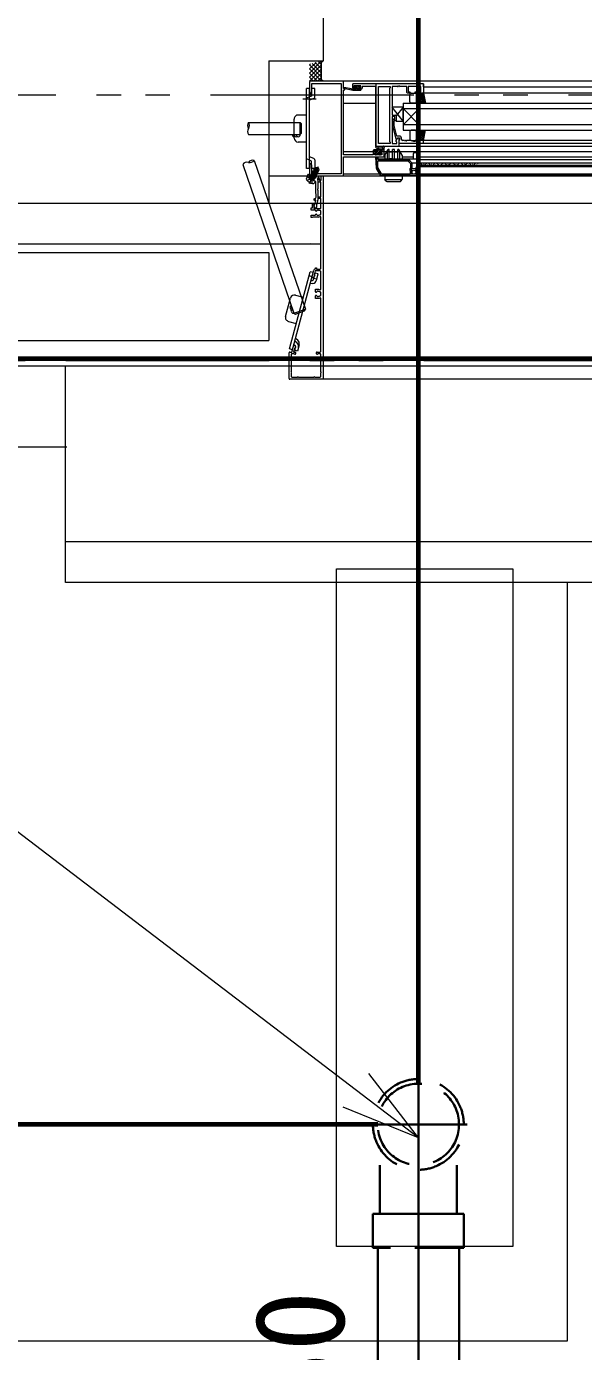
# Model space of a CAD drawing. Units: millimetres at full size, sheet at 1:30. Extents: x -16828 to 149130, y 47892 to 100313.
# Drawn here: x 1651 to 2062, y 62818 to 63796 of the extents above; entities that cross this region are included whole.
import ezdxf
from ezdxf.enums import TextEntityAlignment as Align

# ---------------------------------------------------------------- set-up
doc = ezdxf.new("R2010")
doc.units = ezdxf.units.MM
doc.header["$LTSCALE"] = 30
for name, pattern in [('CHAIN1', [8, 5, -1, 1, -1]), ('CHAIN2', [12, 9, -1, 1, -1]), ('DASHED1', [1.8, 1.2, -0.6]), ('DOUBLE_CHAIN1', [8.8, 5, -1, 0.6, -0.6, 0.6, -1]), ('LONG_DOUBLE_CHAIN', [21.8, 18, -1, 0.6, -0.6, 0.6, -1])]:
    doc.linetypes.add(name, pattern=pattern)
for name, color, linetype, lineweight in [('0-0', 7, 'CHAIN2', 15), ('0-1', 7, 'Continuous', 15), ('2-0_通芯', 7, 'DOUBLE_CHAIN1', 15), ('2-1_躯体', 7, 'Continuous', 15), ('2-3_間仕切り', 7, 'Continuous', 15), ('2-A_建具', 7, 'Continuous', 15), ('3-4_AIHO30-厨房機器', 7, 'Continuous', 15), ('3-8_AIHO30-厨房機器LL', 7, 'Continuous', 15), ('3-9_AIHO32-厨房機器補助線', 7, 'LONG_DOUBLE_CHAIN', 15), ('9-6_無題7', 7, 'Continuous', 15), ('9-9_配管－汚水１：硬質塩ビ管（ＤＶ）', 2, 'Continuous', 30), ('9-E_配管－給湯１：ＣＵＰ(Ｍ)', 1, 'Continuous', 60)]:
    doc.layers.add(name, color=color, linetype=linetype, lineweight=lineweight)
doc.styles.add('ＭＳ ゴシック', font='')
doc.styles.get('ＭＳ ゴシック').set_extended_font_data('MS Gothic')

msp = doc.modelspace()

# ---------------------------------------------------------------- linework, layer by layer
at = {"layer": '0-0'}
msp.add_line((-9565.04, 63550.86), (35684.96, 63550.86), dxfattribs=at)
at = {"layer": '0-1'}
msp.add_line((459.96, 63665.86), (5909.96, 63665.86), dxfattribs=at)
at = {"layer": '2-0_通芯'}
msp.add_line((-9565.04, 63745.86), (35684.96, 63745.86), dxfattribs=at)
at = {"layer": '2-0_通芯', "color": 1, "lineweight": 60}
msp.add_line((-10727.74, 63550.86), (35684.96, 63550.86), dxfattribs=at)
at = {"layer": '2-1_躯体'}
for p, q in [((1869.96, 63845.86), (1869.96, 63770.86)), ((1829.96, 63770.86), (1869.96, 63770.86)), ((1829.96, 63770.86), (1829.96, 63665.86)), ((459.96, 63665.86), (1829.96, 63665.86)), ((1829.96, 63629.36), (1829.96, 63564.36))]:
    msp.add_line(p, q, dxfattribs=at)
at = {"layer": '2-3_間仕切り'}
for p, q in [((489.96, 63635.86), (1868.36, 63635.86)), ((496.46, 63629.36), (1829.96, 63629.36)), ((561.46, 63564.36), (1829.96, 63564.36)), ((573.96, 63551.86), (1844.96, 63551.86)), ((579.96, 63545.86), (1844.96, 63545.86))]:
    msp.add_line(p, q, dxfattribs=at)
at = {"layer": '2-A_建具'}
for p, q in [((1859.96, 63761.86), (1868.96, 63770.86)), ((1859.96, 63764.86), (1864.81, 63769.71)), ((1859.96, 63767.86), (1860.65, 63768.55)), ((1859.96, 63767.86), (1868.96, 63758.86)), ((1859.96, 63758.86), (1868.96, 63767.86)), ((1859.96, 63764.86), (1868.96, 63755.86)), ((1859.96, 63755.86), (1868.96, 63764.86)), ((1859.96, 63761.86), (1865.96, 63755.86)), ((1861.92, 63768.9), (1868.96, 63761.86)), ((1862.96, 63755.86), (1868.96, 63761.86)), ((1864.26, 63769.56), (1868.96, 63764.86)), ((1866.61, 63770.21), (1868.96, 63767.86)), ((1859.96, 63758.86), (1862.96, 63755.86)), ((1859.96, 63755.36), (1859.96, 63747.36)), ((2704.96, 63755.86), (1860.46, 63755.86)), ((1861.59, 63754.23), (1883.33, 63754.23)), ((1861.59, 63747.95), (1861.59, 63754.23)), ((1865.96, 63755.86), (1868.96, 63758.86)), ((1883.33, 63754.23), (1883.33, 63687.49)), ((1884.96, 63750.36), (1884.96, 63755.86)), ((1943.96, 63753.86), (1891.96, 63753.86)), ((1891.96, 63750.56), (1891.96, 63753.86)), ((1892.76, 63752.36), (1892.76, 63750.86)), ((1897.96, 63752.36), (1892.76, 63752.36)), ((1893.65, 63752.17), (1893.15, 63751.67)), ((1894.46, 63752.26), (1893.86, 63752.26)), ((1897.4, 63749.06), (1894.2, 63752.26)), ((1896.66, 63752.06), (1894.66, 63752.06)), ((1896.65, 63751.16), (1895.75, 63752.06)), ((1897.36, 63752.26), (1896.86, 63752.26)), ((1897.66, 63751.5), (1896.9, 63752.26)), ((1897.96, 63750.86), (1897.96, 63752.36)), ((1908.96, 63753.86), (1908.96, 63707.86)), ((1943.96, 63751.66), (1943.96, 63753.86)), ((1943.96, 63753.86), (1943.96, 63747.56)), ((1854.96, 63742.86), (1864.96, 63742.86)), ((1859.96, 63750.36), (1857.66, 63750.36)), ((1857.66, 63691.36), (1857.66, 63750.36)), ((1860.04, 63744.25), (1857.74, 63743.33)), ((1859.96, 63691.36), (1859.96, 63750.36)), ((1861.54, 63744.86), (1860.04, 63744.25)), ((1863.21, 63743.06), (1860.04, 63741.77)), ((1860.46, 63746.86), (1860.96, 63746.86)), ((1860.96, 63746.86), (1861.59, 63747.95)), ((1863.84, 63750.36), (1861.54, 63750.36)), ((1861.54, 63750.36), (1861.54, 63744.86)), ((1863.84, 63743.98), (1863.84, 63750.36)), ((1885.96, 63750.36), (1884.96, 63750.36)), ((1884.96, 63749.36), (1885.96, 63749.36)), ((1884.96, 63701.59), (1884.96, 63749.36)), ((1891.96, 63749.06), (1885.2, 63750.47)), ((1890.85, 63750.23), (1885.31, 63751.06)), ((1885.96, 63749.36), (1885.96, 63750.36)), ((1891.96, 63750.06), (1891.87, 63750.07)), ((1891.96, 63749.06), (1891.96, 63750.06)), ((1894.16, 63750.06), (1891.96, 63750.06)), ((1892.01, 63749.06), (1891.96, 63749.11)), ((1897.66, 63749.06), (1891.96, 63749.06)), ((1893.36, 63749.06), (1892.36, 63750.06)), ((1892.76, 63750.86), (1893.86, 63750.86)), ((1893.89, 63751.23), (1893.3, 63751.82)), ((1893.36, 63751.16), (1893.7, 63751.16)), ((1894.71, 63749.06), (1893.71, 63750.06)), ((1893.86, 63750.86), (1893.86, 63750.06)), ((1894.16, 63750.7), (1894.16, 63750.06)), ((1896.06, 63749.06), (1894.23, 63750.89)), ((1896.56, 63751.16), (1897.36, 63751.16)), ((1896.56, 63750.06), (1896.56, 63751.16)), ((1898.26, 63750.06), (1896.56, 63750.06)), ((1896.86, 63750.86), (1897.96, 63750.86)), ((1896.86, 63750.06), (1896.86, 63750.86)), ((1897.66, 63751.46), (1897.66, 63751.96)), ((1897.94, 63749.87), (1897.77, 63750.04)), ((1897.96, 63749.36), (1897.96, 63749.76)), ((1898.76, 63751.93), (1898.76, 63750.56)), ((1908.96, 63751.93), (1898.76, 63751.93)), ((1908.96, 63707.86), (1908.96, 63751.93)), ((1910.89, 63751.93), (1919.46, 63751.93)), ((1910.89, 63709.79), (1910.89, 63751.93)), ((1919.46, 63750.86), (1919.03, 63750.43)), ((1919.03, 63750.43), (1919.03, 63711.29)), ((1919.46, 63751.93), (1919.46, 63750.86)), ((1920.96, 63751.93), (1920.96, 63730.76)), ((1925, 63751.93), (1920.96, 63751.93)), ((1926, 63751.93), (1925.92, 63751.93)), ((1931.76, 63751.93), (1926.92, 63751.93)), ((1931.76, 63747.56), (1931.76, 63751.93)), ((1933.96, 63747.06), (1932.26, 63747.06)), ((1932.76, 63751.93), (1932.76, 63748.06)), ((1942.03, 63751.93), (1932.76, 63751.93)), ((1932.76, 63748.06), (1933.96, 63748.06)), ((1933.96, 63748.06), (1933.96, 63747.06)), ((1933.96, 63740.56), (1933.96, 63746.06)), ((1934.96, 63747.06), (1937.96, 63747.06)), ((1937.96, 63748.06), (1942.03, 63748.06)), ((1937.96, 63747.06), (1937.96, 63748.06)), ((1943.96, 63747.06), (1937.96, 63747.06)), ((1938.96, 63739.56), (1938.96, 63747.06)), ((1938.96, 63742.95), (1943.07, 63747.06)), ((1938.96, 63744.36), (1941.66, 63747.06)), ((1938.96, 63745.77), (1940.25, 63747.06)), ((1938.96, 63741.53), (1944.05, 63746.62)), ((1938.96, 63746.06), (1938.96, 63740.56)), ((1938.96, 63745.87), (1945.27, 63739.56)), ((1938.96, 63740.12), (1944.28, 63745.44)), ((1938.96, 63744.46), (1943.86, 63739.56)), ((1938.96, 63743.05), (1942.45, 63739.56)), ((1939.19, 63747.06), (1945.15, 63741.1)), ((1939.82, 63739.56), (1944.52, 63744.26)), ((1940.6, 63747.06), (1944.8, 63742.86)), ((1941.23, 63739.56), (1944.76, 63743.08)), ((1942.02, 63747.06), (1944.45, 63744.63)), ((1942.03, 63748.06), (1942.03, 63751.93)), ((1943.43, 63747.06), (1944.09, 63746.4)), ((2294.96, 63747.06), (1943.46, 63747.06)), ((1943.96, 63751.66), (2294.96, 63751.66)), ((1943.96, 63747.06), (1945.46, 63739.56)), ((1884.96, 63739.66), (1908.96, 63739.66)), ((1928.96, 63726.26), (1920.96, 63736.76)), ((1920.96, 63736.76), (1920.96, 63730.76)), ((1928.96, 63736.76), (1920.96, 63736.76)), ((1928.96, 63736.76), (1923.96, 63730.2)), ((1928.96, 63739.56), (1928.96, 63719.56)), ((1928.96, 63739.56), (2660.96, 63739.56)), ((1928.96, 63726.26), (1928.96, 63736.76)), ((1928.96, 63735.56), (2660.96, 63735.56)), ((1940.96, 63723.56), (1928.96, 63735.56)), ((1940.96, 63735.56), (1928.96, 63723.56)), ((1937.96, 63739.56), (1934.96, 63739.56)), ((1938.96, 63741.63), (1941.03, 63739.56)), ((1938.96, 63740.22), (1939.62, 63739.56)), ((1940.96, 63723.56), (1940.96, 63735.56)), ((1942.65, 63739.56), (1944.99, 63741.91)), ((1944.06, 63739.56), (1945.23, 63740.73)), ((1814.96, 63725.36), (1853.16, 63725.36)), ((1848.66, 63713.86), (1848.66, 63727.86)), ((1857.66, 63730.86), (1851.66, 63730.86)), ((1853.16, 63716.36), (1853.16, 63725.36)), ((1920.96, 63730.76), (1923.96, 63730.76)), ((1920.96, 63730.76), (1923.46, 63730.76)), ((1920.96, 63729.76), (1920.96, 63709.79)), ((1922.96, 63729.76), (1920.96, 63729.76)), ((1921.94, 63727.69), (1921.16, 63726.91)), ((1921.16, 63726.91), (1921.16, 63722.96)), ((1921.16, 63722.96), (1923.77, 63713.23)), ((1922.36, 63726.41), (1922.78, 63726.84)), ((1922.36, 63723.12), (1922.36, 63726.41)), ((1924.44, 63715.36), (1922.36, 63723.12)), ((1922.96, 63726.56), (1922.96, 63729.76)), ((1923.96, 63726.56), (1922.96, 63726.56)), ((1923.96, 63730.76), (1923.96, 63726.26)), ((1923.96, 63730.26), (1923.96, 63726.56)), ((1923.96, 63726.26), (1928.96, 63726.26)), ((2660.96, 63723.56), (1928.96, 63723.56)), ((1814.96, 63716.36), (1853.16, 63716.36)), ((1853.16, 63716.36), (1854.16, 63717.36)), ((1924.03, 63712.1), (1925.16, 63714.06)), ((1926.26, 63715.36), (1924.44, 63715.36)), ((1925.16, 63714.06), (1926.46, 63714.06)), ((1925.96, 63714.06), (1925.96, 63707.86)), ((1926.46, 63714.06), (1926.46, 63712.26)), ((1927.76, 63713.06), (1927.76, 63713.86)), ((1928.96, 63719.56), (2660.96, 63719.56)), ((1933.96, 63718.56), (1933.96, 63713.06)), ((1937.96, 63719.56), (1934.96, 63719.56)), ((1938.96, 63713.25), (1945.27, 63719.56)), ((1938.96, 63714.66), (1943.86, 63719.56)), ((1938.96, 63719.56), (1938.96, 63712.06)), ((1938.96, 63716.08), (1942.45, 63719.56)), ((1938.96, 63717.49), (1941.03, 63719.56)), ((1938.96, 63718.9), (1939.62, 63719.56)), ((1938.96, 63719), (1944.28, 63713.68)), ((1938.96, 63713.06), (1938.96, 63718.56)), ((1938.96, 63717.59), (1944.05, 63712.5)), ((1938.96, 63716.18), (1943.07, 63712.06)), ((1938.96, 63714.76), (1941.66, 63712.06)), ((1938.96, 63713.35), (1940.25, 63712.06)), ((1939.19, 63712.06), (1945.15, 63718.03)), ((1939.82, 63719.56), (1944.52, 63714.86)), ((1940.6, 63712.06), (1944.8, 63716.26)), ((1941.23, 63719.56), (1944.76, 63716.04)), ((1942.02, 63712.06), (1944.45, 63714.49)), ((1942.65, 63719.56), (1944.99, 63717.22)), ((1943.96, 63712.06), (1945.46, 63719.56)), ((1944.06, 63719.56), (1945.23, 63718.39)), ((1857.66, 63710.86), (1851.66, 63710.86)), ((1884.96, 63703.86), (1909.16, 63703.86)), ((1906.86, 63703.36), (1906.86, 63701.59)), ((1907.06, 63704.76), (1907.06, 63704.16)), ((1914.96, 63705.06), (1907.36, 63705.06)), ((1907.36, 63703.86), (1908.56, 63705.06)), ((1908.16, 63704.06), (1909.46, 63704.06)), ((1908.9, 63704.06), (1909.9, 63705.06)), ((1908.96, 63707.86), (1925.96, 63707.86)), ((1908.96, 63707.86), (2294.96, 63707.86)), ((1909.16, 63703.06), (1909.16, 63703.86)), ((1909.23, 63706.66), (1913.19, 63706.66)), ((1909.3, 63701.76), (1912.6, 63705.06)), ((1909.46, 63703.27), (1911.25, 63705.06)), ((1909.46, 63704.06), (1909.46, 63702.66)), ((1910.06, 63705.06), (1910.16, 63706.21)), ((1919.46, 63709.79), (1910.89, 63709.79)), ((1911.26, 63705.06), (1911.16, 63706.21)), ((1911.86, 63704.06), (1913.86, 63704.06)), ((1911.86, 63703.12), (1911.86, 63704.06)), ((1912.16, 63703.86), (2674.96, 63703.86)), ((1912.16, 63703.86), (1912.16, 63703.06)), ((1912.94, 63704.06), (1913.94, 63705.06)), ((1913.76, 63706.24), (1913.76, 63705.06)), ((1914.09, 63703.86), (1914.96, 63704.73)), ((1914.96, 63704.16), (1914.96, 63706.84)), ((1914.96, 63699.96), (1914.96, 63703.86)), ((1915.46, 63701.13), (1917.96, 63705.46)), ((1917.36, 63704.42), (1917.36, 63698.16)), ((1918.86, 63705.46), (1917.96, 63705.46)), ((1918.86, 63698.46), (1918.86, 63705.46)), ((1921.16, 63703.36), (1918.86, 63703.36)), ((1919.03, 63711.29), (1919.46, 63710.86)), ((1919.46, 63710.86), (1919.46, 63709.79)), ((1920.96, 63709.79), (1924.46, 63709.79)), ((1921.16, 63698.46), (1921.16, 63705.46)), ((1922.76, 63705.46), (1921.16, 63705.46)), ((1922.76, 63698.46), (1922.76, 63705.46)), ((1925.06, 63703.36), (1922.76, 63703.36)), ((1924.03, 63711.29), (1924.03, 63712.1)), ((1924.46, 63710.86), (1924.03, 63711.29)), ((1924.25, 63712.86), (1924.47, 63712.86)), ((1924.46, 63709.79), (1924.46, 63710.86)), ((1925.06, 63698.46), (1925.06, 63705.46)), ((1925.96, 63705.46), (1925.06, 63705.46)), ((1925.66, 63707.86), (2294.96, 63707.86)), ((1925.96, 63710.06), (2663.96, 63710.06)), ((1928.46, 63701.13), (1925.96, 63705.46)), ((1926.56, 63698.16), (1926.56, 63704.42)), ((1930, 63712.06), (1928.76, 63712.06)), ((1931, 63712.06), (1930.92, 63712.06)), ((1931.18, 63711.94), (1931, 63712.06)), ((1935.04, 63712.06), (1931.92, 63712.06)), ((1934.96, 63712.06), (1937.96, 63712.06)), ((1936.96, 63711.36), (1935.04, 63712.06)), ((1937.96, 63711.36), (1936.96, 63711.36)), ((1937.96, 63712.06), (1937.96, 63711.36)), ((2651.96, 63712.06), (1937.96, 63712.06)), ((1943.43, 63712.06), (1944.09, 63712.72)), ((1943.96, 63710.06), (1943.96, 63711.56)), ((1810.7, 63694.4), (1848.5, 63584.6)), ((1819.21, 63697.33), (1857.01, 63587.53)), ((1860.03, 63697.47), (1857.73, 63698.4)), ((1859.96, 63694.36), (1859.96, 63691.32)), ((1863.21, 63698.67), (1860.03, 63699.95)), ((1861.53, 63696.86), (1860.03, 63697.47)), ((1860.96, 63694.86), (1860.46, 63694.86)), ((1861.59, 63693.77), (1860.96, 63694.86)), ((1861.53, 63691.36), (1861.53, 63696.86)), ((1861.59, 63687.49), (1861.59, 63693.77)), ((1863.83, 63697.74), (1863.83, 63691.36)), ((1906.86, 63701.59), (1884.96, 63701.59)), ((1884.96, 63699.96), (1915.46, 63699.96)), ((1884.96, 63685.86), (1884.96, 63699.96)), ((1908.06, 63703.06), (1909.16, 63703.06)), ((1908.06, 63701.59), (1908.06, 63703.06)), ((1913.33, 63701.59), (1908.06, 63701.59)), ((1908.26, 63702.07), (1908.85, 63702.66)), ((1908.26, 63702.36), (1908.26, 63701.86)), ((1909.46, 63702.66), (1908.56, 63702.66)), ((1908.56, 63701.56), (1909.06, 63701.56)), ((1909.39, 63691.74), (1908.96, 63699.96)), ((1909.1, 63701.57), (1909.26, 63701.72)), ((1909.26, 63701.76), (1911.36, 63701.76)), ((1910.46, 63698.04), (1910.46, 63699.96)), ((1941.46, 63698.16), (1910.46, 63698.16)), ((1910.64, 63701.76), (1911.62, 63702.74)), ((1911.56, 63701.56), (1912.16, 63701.56)), ((1911.79, 63701.56), (1912.83, 63702.6)), ((1912.16, 63703.06), (1913.33, 63703.06)), ((1912.66, 63702.66), (1912.32, 63702.66)), ((1912.37, 63701.65), (1912.87, 63702.15)), ((1913.33, 63703.06), (1913.33, 63701.59)), ((1914.26, 63697.96), (1914.26, 63698.16)), ((1915.46, 63701.13), (1915.46, 63698.16)), ((1921.16, 63698.46), (1918.86, 63698.46)), ((1922.76, 63698.46), (1925.06, 63698.46)), ((1928.46, 63701.13), (1928.46, 63698.16)), ((1928.46, 63699.96), (1936.46, 63699.96)), ((1935.56, 63695.56), (2654.36, 63695.56)), ((1936.46, 63701.96), (1936.46, 63698.16)), ((1940.46, 63702.96), (1937.46, 63702.96)), ((1938.96, 63702.96), (1938.96, 63698.16)), ((2648.96, 63693.66), (1940.96, 63693.66)), ((1941.46, 63701.96), (1941.46, 63685.86)), ((1941.46, 63699.96), (2648.46, 63699.96)), ((1941.46, 63697.96), (2648.46, 63697.96)), ((1944.02, 63694.92), (1944.22, 63694.92)), ((1947.02, 63694.16), (1947.22, 63694.16)), ((1950.02, 63694.92), (1950.22, 63694.92)), ((1953.02, 63694.16), (1953.22, 63694.16)), ((1956.02, 63694.92), (1956.22, 63694.92)), ((1959.02, 63694.16), (1959.22, 63694.16)), ((1962.02, 63694.92), (1962.22, 63694.92)), ((1965.02, 63694.16), (1965.22, 63694.16)), ((1968.02, 63694.92), (1968.22, 63694.92)), ((1971.02, 63694.16), (1971.22, 63694.16)), ((1974.02, 63694.92), (1974.22, 63694.92)), ((1977.02, 63694.16), (1977.22, 63694.16)), ((1980.02, 63694.92), (1980.22, 63694.92)), ((1983.02, 63694.16), (1983.22, 63694.16)), ((1829.96, 63685.86), (2704.96, 63685.86)), ((1859.96, 63691.36), (1857.66, 63691.36)), ((1858.23, 63685.21), (1857.75, 63684.19)), ((1858.05, 63685.32), (1859.17, 63687.26)), ((1860.86, 63683.7), (1858.05, 63685.32)), ((1858.23, 63685.21), (1864.29, 63681.71)), ((1859.17, 63687.26), (1859.96, 63687.26)), ((1861.84, 63684.47), (1859.38, 63680.21)), ((1859.9, 63685.06), (1859.94, 63685.13)), ((1859.9, 63685.06), (1863.32, 63683.08)), ((1863.72, 63683.76), (1859.94, 63685.13)), ((1859.94, 63685.13), (1860.38, 63685.13)), ((1859.96, 63690.4), (1859.96, 63690.32)), ((1859.96, 63689.4), (1859.96, 63685.86)), ((1860.01, 63684.76), (1860.11, 63684.93)), ((1860.2, 63685.59), (1860.29, 63685.74)), ((1860.2, 63685.59), (1860.42, 63685.21)), ((1864.07, 63684.37), (1860.29, 63685.74)), ((1860.29, 63685.74), (1860.73, 63685.74)), ((1860.42, 63685.21), (1860.38, 63685.13)), ((1860.38, 63685.13), (1863.5, 63684.14)), ((1863.54, 63684.21), (1860.42, 63685.21)), ((1860.55, 63686.19), (1860.77, 63685.81)), ((1860.77, 63685.81), (1860.73, 63685.74)), ((1860.73, 63685.74), (1863.85, 63684.74)), ((1861.08, 63683.71), (1860.86, 63683.7)), ((1860.9, 63686.8), (1860.99, 63686.95)), ((1860.9, 63686.8), (1861.12, 63686.42)), ((1860.9, 63686.8), (1864.68, 63685.43)), ((1860.99, 63686.95), (1861.43, 63686.95)), ((1864.77, 63685.58), (1860.99, 63686.95)), ((1861.12, 63686.42), (1861.08, 63686.34)), ((1861.55, 63683.44), (1861.08, 63683.71)), ((1864.24, 63685.43), (1861.12, 63686.42)), ((1861.25, 63687.41), (1861.34, 63687.56)), ((1861.25, 63687.41), (1861.47, 63687.03)), ((1861.25, 63687.41), (1865.03, 63686.03)), ((1861.34, 63687.56), (1861.78, 63687.56)), ((1865.12, 63686.18), (1861.34, 63687.56)), ((1861.47, 63687.03), (1861.43, 63686.95)), ((1861.43, 63686.95), (1864.55, 63685.96)), ((1864.59, 63686.03), (1861.47, 63687.03)), ((1863.83, 63691.36), (1861.53, 63691.36)), ((1883.33, 63687.49), (1861.59, 63687.49)), ((1861.6, 63688.01), (1861.69, 63688.16)), ((1861.6, 63688.01), (1861.82, 63687.63)), ((1861.6, 63688.01), (1865.38, 63686.64)), ((1861.69, 63688.16), (1862.13, 63688.16)), ((1865.47, 63686.79), (1861.69, 63688.16)), ((1861.82, 63687.63), (1861.78, 63687.56)), ((1861.78, 63687.56), (1864.9, 63686.56)), ((1861.78, 63683.97), (1863.15, 63683.53)), ((1864.94, 63686.64), (1861.82, 63687.63)), ((1861.95, 63688.62), (1862.04, 63688.77)), ((1861.95, 63688.62), (1862.17, 63688.24)), ((1861.95, 63688.62), (1865.73, 63687.25)), ((1862.04, 63688.77), (1862.48, 63688.77)), ((1865.82, 63687.4), (1862.04, 63688.77)), ((1862.11, 63685.86), (1864.58, 63684.43)), ((1862.17, 63688.24), (1862.13, 63688.16)), ((1862.13, 63688.16), (1865.25, 63687.17)), ((1865.29, 63687.25), (1862.17, 63688.24)), ((1862.3, 63689.22), (1862.39, 63689.38)), ((1862.3, 63689.22), (1862.52, 63688.85)), ((1862.3, 63689.22), (1862.9, 63689.01)), ((1862.94, 63686.37), (1862.34, 63685.33)), ((1862.99, 63689.16), (1862.39, 63689.38)), ((1862.52, 63688.85), (1862.48, 63688.77)), ((1862.48, 63688.77), (1865.6, 63687.78)), ((1865.64, 63687.85), (1862.52, 63688.85)), ((1863.22, 63690.06), (1862.83, 63689.38)), ((1863.19, 63683.61), (1863.15, 63683.53)), ((1863.18, 63690.09), (1863.44, 63689.94)), ((1865.51, 63690.82), (1863.31, 63688.73)), ((1863.41, 63688.82), (1866.08, 63687.85)), ((1863.44, 63687.24), (1866.72, 63692.93)), ((1863.54, 63684.21), (1863.5, 63684.14)), ((1863.72, 63683.76), (1863.5, 63684.14)), ((1866.17, 63688), (1863.55, 63688.96)), ((1863.7, 63689.1), (1865.95, 63688.38)), ((1863.89, 63684.82), (1863.85, 63684.74)), ((1864.07, 63684.37), (1863.85, 63684.74)), ((1863.98, 63684.21), (1864.07, 63684.37)), ((1864.15, 63689.53), (1866.04, 63688.44)), ((1864.24, 63685.43), (1864.2, 63685.35)), ((1864.42, 63684.97), (1864.2, 63685.35)), ((1864.68, 63685.43), (1864.24, 63685.43)), ((1864.32, 63692.07), (1866.13, 63692.2)), ((1864.49, 63691.75), (1865.95, 63691.88)), ((1864.59, 63686.03), (1864.55, 63685.96)), ((1864.77, 63685.58), (1864.55, 63685.96)), ((1864.58, 63684.43), (1865.41, 63685.86)), ((1865.03, 63686.03), (1864.59, 63686.03)), ((1864.68, 63685.43), (1864.77, 63685.58)), ((1864.94, 63686.64), (1864.9, 63686.56)), ((1865.12, 63686.18), (1864.9, 63686.56)), ((1865.38, 63686.64), (1864.94, 63686.64)), ((1865.03, 63686.03), (1865.12, 63686.18)), ((1865.29, 63687.25), (1865.25, 63687.17)), ((1865.47, 63686.79), (1865.25, 63687.17)), ((1865.73, 63687.25), (1865.29, 63687.25)), ((1865.38, 63686.64), (1865.47, 63686.79)), ((1865.51, 63690.82), (1866.39, 63692.05)), ((1865.64, 63687.85), (1865.6, 63687.78)), ((1865.82, 63687.4), (1865.6, 63687.78)), ((1866.08, 63687.85), (1865.64, 63687.85)), ((1865.73, 63687.25), (1865.82, 63687.4)), ((1865.92, 63690.13), (1867.14, 63690.35)), ((1865.95, 63691.88), (1866.13, 63692.2)), ((1865.99, 63688.46), (1865.95, 63688.38)), ((1866.17, 63688), (1865.95, 63688.38)), ((1866.04, 63688.44), (1867.18, 63690.42)), ((1866.06, 63684.66), (1866.06, 63676.32)), ((1867.19, 63684.66), (1866.06, 63684.66)), ((1866.29, 63681.36), (1866.06, 63683.92)), ((1866.08, 63687.85), (1866.17, 63688)), ((1866.13, 63692.2), (1866.39, 63692.05)), ((1867.18, 63690.42), (1866.39, 63692.05)), ((1867.05, 63684.05), (1867.33, 63682.46)), ((1867.47, 63683.07), (1867.19, 63684.66)), ((1868.46, 63685.86), (1868.46, 63682.46)), ((1869.96, 63685.86), (1869.96, 63536.36)), ((1884.96, 63687.49), (2704.96, 63687.49)), ((1912.37, 63686.36), (1909.52, 63691.29)), ((2676.58, 63686.06), (1913.34, 63686.06)), ((1928.46, 63685.66), (1915.46, 63685.66)), ((1915.46, 63685.66), (1915.58, 63683.45)), ((1917.36, 63685.86), (1917.36, 63685.66)), ((1917.86, 63685.66), (1917.86, 63685.86)), ((1926.06, 63685.66), (1926.06, 63685.86)), ((1926.56, 63685.66), (1926.56, 63685.86)), ((1928.46, 63685.66), (1928.34, 63683.45)), ((1934.06, 63691.18), (1934.06, 63690.23)), ((1935.36, 63690.16), (1935.36, 63687.16)), ((1939.16, 63687.16), (1935.36, 63687.16)), ((1935.49, 63691.37), (1938.21, 63691.37)), ((1935.56, 63687.16), (1935.56, 63690.16)), ((1938.66, 63690.63), (1938.41, 63690.57)), ((1938.52, 63689.7), (1938.95, 63690.13)), ((1939.68, 63691.37), (1940.26, 63689.96)), ((2648.86, 63692.66), (1941.06, 63692.66)), ((1861.65, 63683.24), (1861.55, 63683.44)), ((1864.56, 63681.56), (1861.65, 63683.24)), ((1863.01, 63683.03), (1863.11, 63683.2)), ((1863.37, 63683.15), (1863.15, 63683.53)), ((1864.29, 63681.71), (1863.65, 63680.79)), ((1864.56, 63672.86), (1864.56, 63681.56)), ((1866.06, 63676.32), (1865.94, 63676.14)), ((1865.94, 63676.14), (1865.94, 63675.59)), ((1865.94, 63675.59), (1866.06, 63675.4)), ((1866.06, 63675.4), (1866.06, 63668.35)), ((1868.36, 63681.36), (1866.29, 63681.36)), ((1867.33, 63682.46), (1868.46, 63682.46)), ((1868.36, 63670.36), (1868.36, 63681.36)), ((1915.59, 63683.36), (1928.33, 63683.36)), ((1916.51, 63682.07), (1915.63, 63683.29)), ((1916.92, 63681.86), (1927, 63681.86)), ((1927.41, 63682.07), (1928.29, 63683.29)), ((1862.16, 63665.26), (1863.56, 63665.26)), ((1862.16, 63662.26), (1862.16, 63665.26)), ((1863, 63664.35), (1863.8, 63664.57)), ((1864.13, 63662.41), (1863, 63664.35)), ((1863.56, 63664.76), (1863.16, 63664.2)), ((1863.16, 63664.2), (1863.16, 63661.96)), ((1863.56, 63665.26), (1863.56, 63664.76)), ((1864.71, 63667.96), (1863.66, 63667.96)), ((1863.8, 63664.57), (1864.71, 63667.96)), ((1864.86, 63672.56), (1864.56, 63672.86)), ((1864.86, 63670.16), (1864.86, 63672.56)), ((1866.06, 63668.35), (1865.06, 63664.62)), ((1865.06, 63664.62), (1865.06, 63662.66)), ((1866.56, 63670.36), (1868.36, 63670.36)), ((1868.36, 63669.36), (1866.56, 63669.36)), ((1868.36, 63661.96), (1868.36, 63669.36)), ((1861.16, 63662.26), (1862.16, 63662.26)), ((1861.16, 63660.66), (1861.16, 63662.26)), ((1864.06, 63660.66), (1861.16, 63660.66)), ((1861.16, 63656.86), (1864.06, 63656.86)), ((1861.16, 63655.26), (1861.16, 63656.86)), ((1861.86, 63655.26), (1861.16, 63655.26)), ((1862.38, 63655.56), (1861.86, 63655.26)), ((1866.46, 63655.56), (1862.38, 63655.56)), ((1863.16, 63661.96), (1868.36, 63661.96)), ((1864.36, 63660.34), (1864.06, 63660.66)), ((1864.06, 63656.86), (1864.36, 63657.18)), ((1864.9, 63659.91), (1864.76, 63659.91)), ((1864.76, 63657.61), (1864.9, 63657.61)), ((1865.75, 63660.46), (1865.66, 63660.38)), ((1865.66, 63657.15), (1865.75, 63657.06)), ((1866.66, 63660.55), (1866.54, 63660.6)), ((1866.54, 63656.92), (1866.66, 63656.97)), ((1867.46, 63660.34), (1867.31, 63660.35)), ((1867.31, 63657.17), (1867.46, 63657.19)), ((1868.36, 63655.65), (1867.92, 63655.91)), ((1868.24, 63659.01), (1868.28, 63659.16)), ((1868.28, 63658.36), (1868.24, 63658.51)), ((1868.36, 63617.66), (1868.36, 63655.65)), ((1861.16, 63636.06), (1860.96, 63635.86)), ((1845.2, 63558.19), (1860.47, 63615.18)), ((1846.96, 63555.86), (1863.19, 63616.42)), ((1862.7, 63614.59), (1860.47, 63615.18)), ((1864.28, 63615.86), (1863.52, 63613.02)), ((1864.08, 63617.16), (1864.36, 63617.46)), ((1867.86, 63615.86), (1864.28, 63615.86)), ((1864.36, 63618.16), (1865.26, 63618.16)), ((1864.36, 63617.46), (1864.36, 63618.16)), ((1865.26, 63618.16), (1865.26, 63617.16)), ((1865.26, 63617.16), (1867.86, 63617.16)), ((1868.36, 63601.97), (1868.36, 63615.36)), ((1861.87, 63611.52), (1859.65, 63612.12)), ((1862.5, 63606.54), (1860.44, 63606.18)), ((1861.1, 63608.63), (1862.1, 63608.81)), ((1861.63, 63610.61), (1863.26, 63610.91)), ((1862.76, 63610.95), (1861.79, 63611.21)), ((1863.6, 63611.8), (1862.76, 63610.95)), ((1862.89, 63609.53), (1864.14, 63614.2)), ((1865.32, 63609.69), (1863.09, 63610.28)), ((1863.52, 63613.02), (1863.8, 63612.53)), ((1863.8, 63612.53), (1863.6, 63611.8)), ((1866.37, 63613.61), (1864.14, 63614.2)), ((1865.12, 63608.94), (1866.37, 63613.61)), ((1842.33, 63582.26), (1845.96, 63595.78)), ((1849.63, 63597.9), (1855.43, 63596.35)), ((1864.36, 63602.36), (1865.06, 63602.36)), ((1864.36, 63600.41), (1864.36, 63602.36)), ((1864.36, 63595.36), (1864.36, 63597.31)), ((1864.9, 63600.01), (1864.76, 63600.01)), ((1864.76, 63597.71), (1864.9, 63597.71)), ((1865.06, 63602.36), (1865.34, 63602.16)), ((1865.34, 63595.56), (1865.06, 63595.36)), ((1865.34, 63602.16), (1865.7, 63601.97)), ((1865.7, 63595.75), (1865.34, 63595.56)), ((1865.75, 63600.56), (1865.66, 63600.48)), ((1865.66, 63597.25), (1865.75, 63597.16)), ((1866.66, 63600.65), (1866.54, 63600.7)), ((1866.54, 63597.02), (1866.66, 63597.07)), ((1867.46, 63600.44), (1867.31, 63600.45)), ((1867.31, 63597.27), (1867.46, 63597.29)), ((1867.92, 63601.71), (1868.36, 63601.97)), ((1868.36, 63595.75), (1867.92, 63596.01)), ((1868.24, 63599.11), (1868.28, 63599.26)), ((1868.28, 63598.46), (1868.24, 63598.61)), ((1868.36, 63556.36), (1868.36, 63595.75)), ((1848.5, 63584.6), (1857.01, 63587.53)), ((1865.06, 63595.36), (1864.36, 63595.36)), ((1844.46, 63578.58), (1850.25, 63577.03)), ((1848.5, 63584.6), (1849.78, 63583.98)), ((1847.43, 63557.6), (1845.2, 63558.19)), ((1848.92, 63558.54), (1848.2, 63555.86)), ((1848.33, 63560.98), (1849.3, 63560.72)), ((1848.49, 63561.58), (1849.27, 63560.91)), ((1849.59, 63559.89), (1848.87, 63557.21)), ((1851.1, 63556.62), (1848.87, 63557.21)), ((1849.41, 63558.83), (1848.92, 63558.54)), ((1850.76, 63562.66), (1849.15, 63564.03)), ((1849.3, 63560.72), (1849.61, 63559.56)), ((1849.61, 63559.56), (1849.41, 63558.83)), ((1851.28, 63564.67), (1849.68, 63566.01)), ((1852.35, 63561.28), (1851.1, 63556.62)), ((1844.96, 63536.36), (1844.96, 63555.36)), ((1845.46, 63555.86), (1846.96, 63555.86)), ((1846.56, 63554.16), (1846.56, 63551.36)), ((1846.56, 63551.36), (1846.58, 63551.25)), ((1846.58, 63550.48), (1846.56, 63550.36)), ((1846.56, 63550.36), (1846.56, 63541.36)), ((1848.47, 63554.66), (1847.06, 63554.66)), ((1848.2, 63555.86), (1849.21, 63555.86)), ((1848.68, 63554.58), (1848.47, 63554.66)), ((1865.71, 63555.86), (1867.86, 63555.86)), ((1866.44, 63554.66), (1866.23, 63554.58)), ((1867.86, 63554.66), (1866.44, 63554.66)), ((1868.34, 63551.25), (1868.36, 63551.36)), ((1868.36, 63550.36), (1868.34, 63550.48)), ((1868.36, 63551.36), (1868.36, 63554.16)), ((1868.36, 63541.36), (1868.36, 63550.36)), ((1846.56, 63540.36), (1846.56, 63537.96)), ((1847.06, 63537.46), (1850.96, 63537.46)), ((1850.96, 63537.46), (1851.08, 63537.48)), ((1851.84, 63537.48), (1851.96, 63537.46)), ((1851.96, 63537.46), (1862.96, 63537.46)), ((1862.96, 63537.46), (1863.08, 63537.48)), ((1863.84, 63537.48), (1863.96, 63537.46)), ((1863.96, 63537.46), (1867.86, 63537.46)), ((1868.34, 63541.25), (1868.36, 63541.36)), ((1868.36, 63540.36), (1868.34, 63540.48)), ((1868.36, 63537.96), (1868.36, 63540.36)), ((4524.46, 63535.86), (1845.46, 63535.86)), ((1869.96, 63536.36), (1869.46, 63535.86))]:
    msp.add_line(p, q, dxfattribs=at)
for points in [[(1869.96, 63755.86), (1868.96, 63756.86), (1868.96, 63769.86), (1869.96, 63770.86)], [(1854.16, 63717.36), (1854.16, 63724.36), (1853.16, 63725.36)], [(1912.47, 63686.56), (1909.46, 63691.78), (1909.46, 63699.96)], [(1910.36, 63699.96), (1910.36, 63697.96), (1932.86, 63697.96), (1935.36, 63695.46), (1935.36, 63691.33), (1934.91, 63690.79)], [(1912.99, 63687.46), (1910.36, 63692.02), (1910.36, 63697.06), (1932.49, 63697.06), (1934.46, 63695.09), (1934.46, 63691.66), (1934.06, 63691.18)], [(1935.56, 63691.57), (1935.56, 63695.56), (1932.96, 63698.16)], [(1860.2, 63685.59), (1863.98, 63684.21), (1863.54, 63684.21)], [(1860.32, 63684.81), (1863.63, 63683.61), (1863.72, 63683.76)], [(1860.55, 63686.19), (1864.33, 63684.82), (1864.42, 63684.97), (1860.64, 63686.34)], [(1860.55, 63686.19), (1860.64, 63686.34), (1861.08, 63686.34), (1864.2, 63685.35)], [(1864.33, 63684.82), (1863.89, 63684.82), (1860.77, 63685.81)], [(1863.63, 63683.61), (1863.19, 63683.61), (1861.44, 63684.17)], [(1862.39, 63689.38), (1862.83, 63689.38), (1863.07, 63689.3)], [(1865.95, 63691.88), (1862.91, 63689.03), (1864.49, 63691.75)], [(1863.18, 63690.09), (1864.32, 63692.07), (1864.49, 63691.75)], [(1865.56, 63690.91), (1865.92, 63690.13), (1865.34, 63688.84)], [(1934.26, 63689.89), (1934.26, 63686.96), (1913.86, 63686.96)], [(1935.26, 63690.46), (1935.06, 63690.46), (1935.06, 63690.86), (1935.49, 63691.37)], [(1938.16, 63690.86), (1938.16, 63690.56), (1938.96, 63690.56), (1938.96, 63687.66)], [(1939.16, 63687.16), (1939.16, 63689.36), (1938.66, 63689.36)], [(1940.26, 63689.96), (1940.26, 63686.96), (2649.66, 63686.96)], [(1858.3, 63682.44), (1859.99, 63683.56), (1861.29, 63683.51)], [(1861.85, 63680.39), (1861.98, 63682.41), (1861.29, 63683.51)], [(1863.32, 63683.08), (1863.37, 63683.15), (1862.9, 63683.32)], [(1849.78, 63583.98), (1856.39, 63586.25), (1857.01, 63587.53)]]:
    msp.add_lwpolyline(points, dxfattribs=at)
msp.add_circle((1937.01, 63688.64), 1.45, dxfattribs=at)
for centre, radius, start, end in [((1860.46, 63755.36), 0.5, 90, 180), ((1893.86, 63751.96), 0.3, 90, 135), ((1894.46, 63752.06), 0.2, 0, 90), ((1896.86, 63752.06), 0.2, 90, 180), ((1897.36, 63751.96), 0.3, 0, 90), ((1925, 63752.13), 0.2, 270, 336.42182), ((1925.46, 63751.93), 0.3, 23.57818, 156.42182), ((1925.92, 63752.13), 0.2, 203.57818, 270), ((1926, 63752.13), 0.2, 270, 336.42182), ((1926.46, 63751.93), 0.3, 23.57818, 156.42182), ((1926.92, 63752.13), 0.2, 203.57818, 270), ((1860.46, 63747.36), 0.5, 180, 270), ((1862.84, 63743.98), 1, 291.99783, 0), ((1885.26, 63750.76), 0.3, 81.55064, 258.25019), ((1890.8, 63749.94), 0.3, 21.55064, 81.55064), ((1891.36, 63750.16), 0.3, 201.55064, 320.80246), ((1891.83, 63749.78), 0.3, 80.80246, 140.80246), ((1892.46, 63750.56), 0.5, 180, 270), ((1893.36, 63751.46), 0.3, 135, 270), ((1893.7, 63751.46), 0.3, 270, 326.94427), ((1894.16, 63751.16), 0.25, 303.05573, 146.94427), ((1894.46, 63750.7), 0.3, 123.05573, 180), ((1897.36, 63751.46), 0.3, 270, 359.99999), ((1897.66, 63749.76), 0.3, 0, 90), ((1897.66, 63749.36), 0.3, 270, 359.99999), ((1898.26, 63750.56), 0.5, 270, 0), ((1932.26, 63747.56), 0.5, 180, 270), ((1934.96, 63746.06), 1, 89.9999, 179.9999), ((1937.96, 63746.06), 1, 359.9999, 89.9999), ((1943.46, 63747.56), 0.5, 270, 0), ((1934.96, 63740.56), 1, 179.9999, 269.9999), ((1937.96, 63740.56), 1, 269.9999, 359.9999), ((1818.27, 63723.11), 4, 145.77113, 214.22887), ((1811.65, 63723.11), 4, 325.77113, 34.22887), ((1851.66, 63727.86), 3, 89.99873, 179.99878), ((1922.36, 63727.26), 0.6, 315, 135), ((1923.46, 63730.26), 0.5, 0, 90), ((1818.27, 63718.61), 4, 145.77113, 214.22887), ((1848.66, 63716.36), 1.5, 180, 300), ((1850.16, 63716.36), 1.5, 180, 300), ((1851.66, 63713.86), 3, 179.99878, 269.99845), ((1851.66, 63716.36), 1.5, 180, 0), ((1924.25, 63713.36), 0.5, 195, 270), ((1926.26, 63713.86), 1.5, 0, 90), ((1928.76, 63713.06), 1, 180, 270), ((1934.96, 63718.56), 1, 90.0001, 180.0001), ((1934.96, 63713.06), 1, 180.0001, 270.0001), ((1937.96, 63718.56), 1, 0.0001, 90.0001), ((1937.96, 63713.06), 1, 270.0001, 0.0001), ((1907.36, 63703.36), 0.5, 90, 180), ((1907.36, 63704.76), 0.3, 90, 180), ((1907.36, 63704.16), 0.3, 180, 270), ((1907.96, 63704.06), 0.2, 270, 359.99999), ((1909.23, 63707.26), 0.6, 89.95977, 269.95977), ((1910.66, 63706.16), 0.5, 5.09207, 174.90793), ((1913.19, 63706.96), 0.3, 269.95977, 340.81024), ((1913.76, 63706.76), 0.3, 300, 160.81024), ((1914.06, 63706.24), 0.3, 120, 180), ((1914.06, 63704.06), 0.2, 180, 270), ((1914.39, 63707.56), 0.3, 40.52878, 90), ((1914.85, 63707.95), 0.3, 220.52878, 280.52878), ((1914.66, 63704.16), 0.3, 270, 359.99999), ((1914.96, 63707.36), 0.3, 300, 100.52878), ((1915.26, 63706.84), 0.3, 120, 180), ((1926.26, 63711.76), 0.3, 90, 180), ((1926.26, 63712.26), 0.2, 270, 0), ((1930, 63711.86), 0.2, 23.57818, 90), ((1930.46, 63712.06), 0.3, 203.57818, 336.42182), ((1930.92, 63711.86), 0.2, 90, 156.42182), ((1931.46, 63712.06), 0.3, 203.57818, 336.42182), ((1931.92, 63711.86), 0.2, 90, 156.42182), ((1943.46, 63711.56), 0.5, 0, 90), ((1813.91, 63692), 4, 74.76779, 143.22552), ((1818.16, 63693.47), 4, 74.76779, 143.22552), ((1816.01, 63699.72), 4, 254.76779, 323.22552), ((1860.46, 63694.36), 0.5, 90, 180), ((1862.83, 63697.74), 1, 0, 67.99665), ((1908.56, 63702.36), 0.3, 90, 180), ((1908.56, 63701.86), 0.3, 180, 270), ((1909.06, 63701.76), 0.2, 270, 359.99999), ((1911.56, 63701.76), 0.2, 180, 270), ((1911.86, 63702.66), 0.25, 123.05573, 326.94427), ((1911.56, 63703.12), 0.3, 303.05573, 359.99999), ((1912.32, 63702.36), 0.3, 90, 146.94427), ((1912.16, 63701.86), 0.3, 270, 315), ((1912.66, 63702.36), 0.3, 315, 90), ((1937.46, 63701.96), 1, 90, 180), ((1940.96, 63690.86), 2.8, 90, 180), ((1941.06, 63690.76), 2.9, 90, 180), ((1940.46, 63701.96), 1, 0, 90), ((1941.12, 63693.7), 1.72, 29.20254, 78.5883), ((1944.12, 63695.38), 1.72, 209.20254, 330.79746), ((1947.12, 63693.7), 1.72, 29.20254, 150.79746), ((1950.12, 63695.38), 1.72, 209.20254, 330.79746), ((1953.12, 63693.7), 1.72, 29.20254, 150.79746), ((1956.12, 63695.38), 1.72, 209.20254, 330.79746), ((1959.12, 63693.7), 1.72, 29.20254, 150.79746), ((1962.12, 63695.38), 1.72, 209.20254, 330.79746), ((1965.12, 63693.7), 1.72, 29.20254, 150.79746), ((1968.12, 63695.38), 1.72, 209.20254, 330.79746), ((1971.12, 63693.7), 1.72, 29.20254, 150.79746), ((1974.12, 63695.38), 1.72, 209.20254, 330.79746), ((1977.12, 63693.7), 1.72, 29.20254, 150.79746), ((1980.12, 63695.38), 1.72, 209.20254, 330.79746), ((1983.12, 63693.7), 1.72, 38.75888, 150.79746), ((1858.93, 63683.64), 1.3, 155, 224.11915), ((1859.58, 63685.01), 0.5, 240, 330), ((1860.16, 63691.32), 0.2, 180, 246.42182), ((1860.16, 63690.4), 0.2, 113.57818, 180), ((1860.16, 63690.32), 0.2, 180, 246.42182), ((1860.16, 63689.4), 0.2, 113.57818, 180), ((1860.46, 63686.36), 0.5, 180, 270), ((1859.96, 63690.86), 0.3, 293.57818, 66.42182), ((1859.96, 63689.86), 0.3, 293.57818, 66.42182), ((1863.13, 63688.9), 0.248, 150, 317.19096), ((1866.56, 63683.96), 0.5, 10.00001, 185), ((1910.39, 63691.79), 1, 183, 210), ((1913.24, 63686.86), 1, 210, 270), ((1913.34, 63687.06), 1, 210, 270), ((1913.86, 63687.96), 1, 210, 270), ((1934.26, 63690.23), 0.2, 180, 240), ((1934.06, 63689.89), 0.2, 0, 60), ((1935.06, 63690.66), 0.2, 140, 270), ((1935.06, 63690.16), 0.3, 0, 90), ((1935.26, 63690.16), 0.3, 0, 90), ((1935.26, 63691.57), 0.3, 320, 359.99999), ((1938.36, 63690.76), 0.2, 180, 285), ((1938.66, 63689.56), 0.2, 135, 270), ((1938.46, 63687.66), 0.5, 270, 359.99999), ((1938.74, 63690.34), 0.3, 315, 105), ((1940.04, 63691.72), 0.5, 136.86773, 224.6572), ((1941.06, 63690.76), 1.9, 90, 136.86773), ((1864.46, 63689), 9, 224.11915, 255.88085), ((1862.58, 63681.54), 1.3, 255.88085, 325), ((1863.44, 63682.78), 0.5, 150, 240), ((1867.96, 63683.16), 0.5, 189.99999, 0), ((1915.88, 63683.46), 0.3, 183, 215.71895), ((1916.92, 63682.36), 0.5, 215.71895, 270), ((1927, 63682.36), 0.5, 270, 324.28105), ((1928.04, 63683.46), 0.3, 324.28105, 357), ((1863.66, 63668.46), 0.5, 89.99999, 270.00001), ((1863.66, 63670.16), 1.2, 270.00001, 359.99999), ((1866.56, 63669.86), 0.5, 89.99999, 270.00001), ((1864.56, 63662.66), 0.5, 209.99999, 360), ((1864.76, 63660.31), 0.4, 175.90396, 270.00001), ((1864.76, 63657.21), 0.4, 89.99999, 184.09604), ((1864.9, 63660.31), 0.4, 270.00007, 315.20724), ((1864.9, 63657.21), 0.4, 44.79276, 89.99993), ((1866.46, 63658.76), 1.8, 116.26017, 135.20714), ((1866.46, 63658.76), 1.8, 224.79286, 243.73983), ((1866.2, 63660.24), 0.5, 46.86987, 153.13005), ((1866.2, 63657.28), 0.5, 206.86995, 313.13013), ((1866.46, 63658.76), 3.2, 269.99998, 297.20288), ((1866.46, 63658.76), 1.8, 61.96927, 83.73983), ((1866.46, 63658.76), 1.8, 276.26017, 298.03073), ((1867.69, 63659.62), 0.75, 322.29964, 107.7004), ((1867.69, 63657.9), 0.75, 252.2996, 37.70036), ((1866.46, 63658.76), 1.8, 351.96925, 8.03075), ((1864.15, 63616.16), 1, 94.08525, 165), ((1867.86, 63617.66), 0.5, 270.00001, 359.99999), ((1867.86, 63615.36), 0.5, 0.00001, 89.99999), ((1861.93, 63609.79), 1, 280, 345), ((1861.93, 63609.79), 3.3, 280, 345), ((1848.86, 63595), 3, 75, 165), ((1864.76, 63600.41), 0.4, 180.00001, 269.99999), ((1864.76, 63597.31), 0.4, 90.00001, 179.99999), ((1864.9, 63600.41), 0.4, 270.00007, 315.20724), ((1864.9, 63597.31), 0.4, 44.79276, 89.99993), ((1866.46, 63598.86), 1.8, 116.26017, 135.20714), ((1866.46, 63598.86), 1.8, 224.79286, 243.73983), ((1866.46, 63598.86), 3.2, 62.79707, 103.78579), ((1866.46, 63598.86), 3.2, 256.21419, 297.2029), ((1866.2, 63600.34), 0.5, 46.86987, 153.13005), ((1866.2, 63597.38), 0.5, 206.86995, 313.13013), ((1866.46, 63598.86), 1.8, 61.96927, 83.73983), ((1866.46, 63598.86), 1.8, 276.26017, 298.03073), ((1867.69, 63599.72), 0.75, 322.29964, 107.7004), ((1867.69, 63598), 0.75, 252.2996, 37.70036), ((1866.46, 63598.86), 1.8, 351.96925, 8.03075), ((1847.04, 63588.85), 1.5, 108.99665, 228.99665), ((1847.53, 63587.43), 1.5, 108.99665, 228.99665), ((1848.02, 63586.01), 1.5, 108.99665, 288.99665), ((1845.23, 63581.48), 3, 165, 255), ((1848.63, 63560.15), 1, 345, 49.66912), ((1848.63, 63560.15), 3.3, 345, 49.66912), ((1849.16, 63562.14), 3.3, 345, 50), ((1845.46, 63555.36), 0.5, 90.00001, 179.99999), ((1847.06, 63554.16), 0.5, 90.00001, 179.99999), ((1845.66, 63550.86), 1, 337.38014, 22.61986), ((1849.21, 63555.11), 0.75, 225.58467, 89.99998), ((1865.71, 63555.11), 0.75, 90.00002, 314.41533), ((1867.86, 63556.36), 0.5, 270.00001, 359.99999), ((1867.86, 63554.16), 0.5, 0.00001, 89.99999), ((1869.26, 63550.86), 1, 157.38014, 202.61986), ((1847.06, 63537.96), 0.5, 180.00001, 269.99999), ((1845.66, 63540.86), 1, 337.38014, 22.61986), ((1851.46, 63536.56), 1, 67.38014, 112.61986), ((1863.46, 63536.56), 1, 67.38014, 112.61986), ((1867.86, 63537.96), 0.5, 270.00001, 359.99999), ((1869.26, 63540.86), 1, 157.38014, 202.61986), ((1845.46, 63536.36), 0.5, 180.00001, 269.99999)]:
    msp.add_arc(centre, radius, start, end, dxfattribs=at)
at = {"layer": '3-4_AIHO30-厨房機器'}
for p, q in [((579.96, 63545.86), (2079.96, 63545.86)), ((1679.96, 63385.86), (1679.96, 63545.86)), ((2079.96, 63385.86), (1679.96, 63385.86))]:
    msp.add_line(p, q, dxfattribs=at)
at = {"layer": '3-8_AIHO30-厨房機器LL'}
for p, q in [((579.96, 63485.86), (1680.9, 63485.86)), ((2079.96, 63415.86), (1679.96, 63415.86)), ((2049.96, 63385.86), (2049.96, 62825.86)), ((2049.96, 62825.86), (609.96, 62825.86))]:
    msp.add_line(p, q, dxfattribs=at)
at = {"layer": '3-9_AIHO32-厨房機器補助線'}
msp.add_lwpolyline([(1879.96, 63395.86), (2009.96, 63395.86), (2009.96, 62895.86), (1879.96, 62895.86)], close=True, dxfattribs=at)
at = {"layer": '9-6_無題7'}
for q in [(1598.24, 63237.1), (1903.64, 63023.35), (1884.79, 62998.67)]:
    msp.add_line((1940.27, 62975.83), q, dxfattribs=at)
at = {"layer": '9-9_配管－汚水１：硬質塩ビ管（ＤＶ）', "linetype": 'CHAIN1'}
for p, q in [((1940.27, 62949.86), (1940.27, 63021.86)), ((1904.27, 62985.86), (1976.27, 62985.86)), ((1940.27, 62894.86), (1940.27, 62955.86)), ((1940.27, 62894.86), (1940.27, 62741.86))]:
    msp.add_line(p, q, dxfattribs=at)
at = {"layer": '9-9_配管－汚水１：硬質塩ビ管（ＤＶ）', "linetype": 'DASHED1'}
for p, q in [((1911.77, 62919.86), (1911.77, 62968.25)), ((1968.77, 62919.86), (1968.77, 62968.25)), ((1906.77, 62919.86), (1940.27, 62919.86)), ((1973.77, 62919.86), (1940.27, 62919.86)), ((1973.77, 62919.86), (1973.77, 62894.86))]:
    msp.add_line(p, q, dxfattribs=at)
at = {"layer": '9-9_配管－汚水１：硬質塩ビ管（ＤＶ）'}
for p, q in [((1910.27, 62894.86), (1910.27, 62741.86)), ((1970.27, 62741.86), (1970.27, 62894.86))]:
    msp.add_line(p, q, dxfattribs=at)
at = {"layer": '9-9_配管－汚水１：硬質塩ビ管（ＤＶ）', "linetype": 'DASHED1'}
msp.add_lwpolyline([(1973.77, 62894.86), (1906.77, 62894.86), (1906.77, 62919.86)], dxfattribs=at)
msp.add_circle((1940.27, 62985.86), 30, dxfattribs=at)
for start, end in [(90, 180), (0, 90), (180, 0)]:
    msp.add_arc((1940.27, 62985.86), 33.5, start, end, dxfattribs=at)
at = {"layer": '9-E_配管－給湯１：ＣＵＰ(Ｍ)'}
for p, q in [((1940.27, 63015.86), (1940.27, 64046.64)), ((2126.4, 63550.86), (1424.32, 63550.86)), ((1910.27, 62985.86), (1424.32, 62985.86))]:
    msp.add_line(p, q, dxfattribs=at)

# ---------------------------------------------------------------- texts
at = {"layer": '9-9_配管－汚水１：硬質塩ビ管（ＤＶ）', "color": 7, "style": 'ＭＳ ゴシック'}
msp.add_text('50', height=65.98, rotation=90, dxfattribs=at).set_placement((1905.27, 62773.36), align=Align.BOTTOM_LEFT)

doc.saveas('drawing.dxf')
